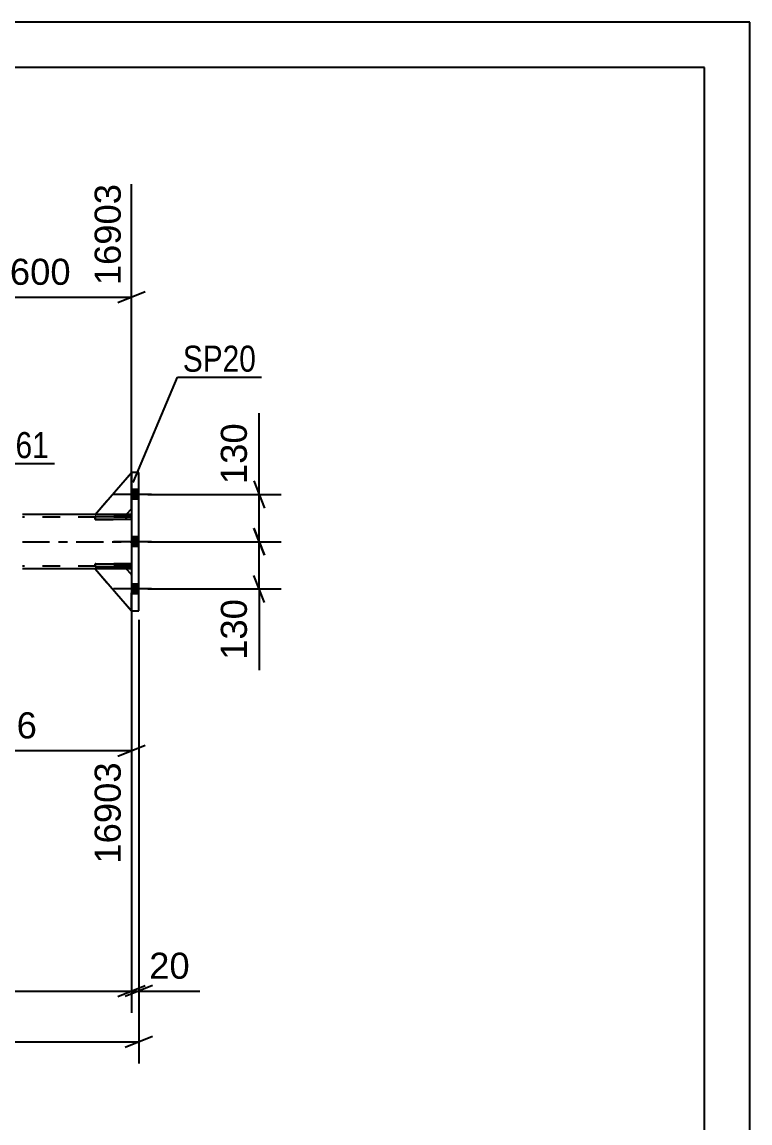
# Model space of a CAD drawing. Header units: millimetres. Extents: x -123 to 718, y -398 to 196.
# Drawn here: x 638.5 to 718.5, y 74.7 to 195.7 of the extents above; entities that cross this region are included whole.
import ezdxf

# ---------------------------------------------------------------- set-up
doc = ezdxf.new("R2010")
doc.units = ezdxf.units.MM
doc.linetypes.add('DXK_LINE_DOT2', pattern=[3.9198, 1.9599, -1.9599])
doc.linetypes.add('DXK_LINE_DOT3', pattern=[5.9187, 2.979, -0.9799, 0.9799, -0.9799])
doc.styles.add('Arial', font='ARIAL.TTF', dxfattribs={"height": 0.2})
doc.styles.add('Arial Narrow', font='ARIALN.TTF', dxfattribs={"height": 0.2})

# ---------------------------------------------------------------- blocks, each defined once
blk = doc.blocks.new('Unknown-318464438-1115')
at = {"color": 5, "linetype": 'Continuous'}
for p, q in [((718.49, 195.71), (-122.51, 195.71)), ((718.49, -398.29), (718.49, 195.71)), ((713.49, 190.71), (-117.51, 190.71)), ((713.49, -393.29), (713.49, 190.71))]:
    blk.add_line(p, q, dxfattribs=at)
blk = doc.blocks.new('Part-318464438-5778 - 5772')
at = {"color": 7, "linetype": 'DXK_LINE_DOT2'}
for p, q in [((646.53, 141.6), (650.53, 146.2)), ((650.53, 146.2), (650.53, 142.2)), ((649.93, 141.6), (646.53, 141.6)), ((650.53, 142.2), (649.93, 141.6))]:
    blk.add_line(p, q, dxfattribs=at)
blk = doc.blocks.new('Part-318464438-5775 - 5772')
at = {"color": 2, "linetype": 'Continuous'}
for p, q in [((649.93, 135.6), (646.53, 135.6)), ((646.53, 135.6), (650.53, 131)), ((650.53, 135), (649.93, 135.6))]:
    blk.add_line(p, q, dxfattribs=at)
at = {"color": 7, "linetype": 'DXK_LINE_DOT2'}
blk.add_line((650.53, 135), (650.53, 131), dxfattribs=at)
blk = doc.blocks.new('Part-318464438-5776 - 5772')
at = {"color": 7, "linetype": 'DXK_LINE_DOT2'}
for p, q in [((649.93, 135.6), (646.53, 135.6)), ((646.53, 135.6), (650.53, 131)), ((650.53, 135), (649.93, 135.6)), ((650.53, 131), (650.53, 135))]:
    blk.add_line(p, q, dxfattribs=at)
blk = doc.blocks.new('Part-318464438-5777 - 5772')
at = {"color": 2, "linetype": 'Continuous'}
for p, q in [((646.53, 141.6), (650.53, 146.2)), ((649.93, 141.6), (646.53, 141.6)), ((650.53, 142.2), (649.93, 141.6))]:
    blk.add_line(p, q, dxfattribs=at)
at = {"color": 7, "linetype": 'DXK_LINE_DOT2'}
blk.add_line((650.53, 142.2), (650.53, 146.2), dxfattribs=at)
blk = doc.blocks.new('Part-318464438-5779 - 5772')
at = {"color": 2, "linetype": 'Continuous'}
for p, q in [((646.53, 135.84), (646.53, 136.16)), ((646.53, 136.16), (650.53, 136.16)), ((650.53, 135.84), (646.53, 135.84)), ((650.53, 135.84), (650.53, 136.16))]:
    blk.add_line(p, q, dxfattribs=at)
at = {"color": 7, "linetype": 'DXK_LINE_DOT2'}
for p, q in [((649.93, 135.84), (649.93, 136.16)), ((650.53, 136.16), (650.53, 135.84))]:
    blk.add_line(p, q, dxfattribs=at)
blk = doc.blocks.new('Part-318464438-5780 - 5772')
at = {"color": 2, "linetype": 'Continuous'}
for p, q in [((646.53, 141.04), (646.53, 141.36)), ((646.53, 141.36), (650.53, 141.36)), ((650.53, 141.04), (646.53, 141.04)), ((650.53, 141.04), (650.53, 141.36))]:
    blk.add_line(p, q, dxfattribs=at)
at = {"color": 7, "linetype": 'DXK_LINE_DOT2'}
for p, q in [((649.93, 141.04), (649.93, 141.36)), ((650.53, 141.36), (650.53, 141.04))]:
    blk.add_line(p, q, dxfattribs=at)
blk = doc.blocks.new('Part-318464438-5781 - 5772')
at = {"color": 7, "linetype": 'DXK_LINE_DOT2'}
for p, q in [((650.53, 136.16), (646.53, 136.16)), ((646.53, 136.16), (646.53, 135.84)), ((646.53, 135.84), (650.53, 135.84)), ((649.93, 135.84), (649.93, 136.16)), ((650.53, 135.84), (650.53, 136.16)), ((650.53, 136.16), (650.53, 135.84))]:
    blk.add_line(p, q, dxfattribs=at)
blk = doc.blocks.new('Part-318464438-5782 - 5772')
at = {"color": 7, "linetype": 'DXK_LINE_DOT2'}
for p, q in [((650.53, 141.36), (646.53, 141.36)), ((646.53, 141.36), (646.53, 141.04)), ((646.53, 141.04), (650.53, 141.04)), ((649.93, 141.36), (649.93, 141.04)), ((650.53, 141.04), (650.53, 141.36)), ((650.53, 141.36), (650.53, 141.04))]:
    blk.add_line(p, q, dxfattribs=at)
blk = doc.blocks.new('Part-318464438-5916 - 5772')
at = {"color": 2, "linetype": 'Continuous'}
for p, q in [((646.53, 141.6), (638.53, 141.6)), ((650.53, 141.6), (649.93, 141.6)), ((646.53, 135.6), (638.53, 135.6)), ((650.53, 135.6), (649.93, 135.6))]:
    blk.add_line(p, q, dxfattribs=at)
at = {"color": 7, "linetype": 'DXK_LINE_DOT2'}
for p, q in [((649.93, 141.6), (646.53, 141.6)), ((650.53, 141.6), (650.53, 135.65)), ((650.53, 141.28), (638.53, 141.28)), ((650.53, 135.92), (638.53, 135.92)), ((649.93, 135.6), (646.53, 135.6)), ((650.53, 135.6), (650.53, 135.65))]:
    blk.add_line(p, q, dxfattribs=at)
at = {"color": 7, "linetype": 'DXK_LINE_DOT3'}
blk.add_line((638.53, 138.6), (650.53, 138.6), dxfattribs=at)
blk = doc.blocks.new('Bolt-318464438-5932 - 5772')
at = {"linetype": 'Continuous'}
for points in [[(651.33, 143.28), (651.33, 144.32), (650.53, 144.32), (650.53, 143.28)], [(651.33, 143.28), (651.33, 144.32), (650.53, 144.32), (650.53, 143.28)], [(651.33, 143.28), (651.33, 144.32), (650.53, 144.32), (650.53, 143.28)], [(651.33, 138.08), (651.33, 139.12), (650.53, 139.12), (650.53, 138.08)], [(651.33, 138.08), (651.33, 139.12), (650.53, 139.12), (650.53, 138.08)], [(651.33, 132.88), (651.33, 133.92), (650.53, 133.92), (650.53, 132.88)], [(651.33, 132.88), (651.33, 133.92), (650.53, 133.92), (650.53, 132.88)], [(651.33, 132.88), (651.33, 133.92), (650.53, 133.92), (650.53, 132.88)]]:
    blk.add_hatch(color=1, dxfattribs=at).paths.add_polyline_path(points)
at = {"color": 1, "linetype": 'Continuous'}
for p, q in [((651.33, 144.32), (650.53, 144.32)), ((651.33, 144.32), (650.53, 144.32)), ((651.33, 144.32), (650.53, 144.32)), ((652.73, 143.8), (648.53, 143.8)), ((652.73, 143.8), (648.53, 143.8)), ((652.73, 143.8), (648.53, 143.8)), ((651.33, 143.28), (650.53, 143.28)), ((651.33, 143.28), (650.53, 143.28)), ((651.33, 143.28), (650.53, 143.28)), ((652.73, 138.6), (648.53, 138.6)), ((652.73, 138.6), (648.53, 138.6)), ((651.33, 139.12), (650.53, 139.12)), ((651.33, 139.12), (650.53, 139.12)), ((651.33, 138.08), (650.53, 138.08)), ((651.33, 138.08), (650.53, 138.08)), ((652.73, 133.4), (648.53, 133.4)), ((652.73, 133.4), (648.53, 133.4)), ((652.73, 133.4), (648.53, 133.4)), ((651.33, 133.92), (650.53, 133.92)), ((651.33, 133.92), (650.53, 133.92)), ((651.33, 133.92), (650.53, 133.92)), ((651.33, 132.88), (650.53, 132.88)), ((651.33, 132.88), (650.53, 132.88)), ((651.33, 132.88), (650.53, 132.88))]:
    blk.add_line(p, q, dxfattribs=at)
blk = doc.blocks.new('Part-318464438-6110 - 5772')
at = {"color": 2, "linetype": 'Continuous'}
for p, q in [((651.33, 146.2), (650.53, 146.2)), ((650.53, 146.2), (650.53, 131)), ((651.33, 131), (651.33, 146.2)), ((650.53, 131), (651.33, 131))]:
    blk.add_line(p, q, dxfattribs=at)
blk = doc.blocks.new('StraightDimension-318464438-7422 - 5772')
at = {"color": 7, "linetype": 'Continuous'}
for p, q in [((650.53, 135.64), (650.53, 103.21)), ((623.01, 130.38), (623.01, 90.61)), ((624.51, 116.23), (621.51, 115.03)), ((649.03, 115.03), (652.03, 116.23)), ((623.01, 115.63), (650.53, 115.63))]:
    blk.add_line(p, q, dxfattribs=at)
at = {"color": 0}
blk.add_wipeout([(640.71, 116.38), (640.71, 120.58), (632.84, 120.58), (632.84, 116.38)], dxfattribs=at)
at = {"color": 3, "style": 'Arial'}
blk.add_text('786', height=2.865, dxfattribs=at).set_placement((633.44, 116.98))
at = {"color": 0, "linetype": 'Continuous'}
blk.add_wipeout([(649.93, 114.93), (645.73, 114.93), (645.73, 102.61), (649.93, 102.61)], dxfattribs=at)
at = {"color": 3, "linetype": 'Continuous', "style": 'Arial'}
blk.add_text('16903', height=2.865, rotation=90.0002, dxfattribs=at).set_placement((649.33, 103.21))
blk = doc.blocks.new('StraightDimension-318464438-7108 - 5772')
at = {"color": 7, "linetype": 'Continuous'}
for p, q in [((650.53, 130), (650.53, 86.81)), ((649.03, 88.61), (652.03, 89.81)), ((-21.68, 89.21), (650.53, 89.21))]:
    blk.add_line(p, q, dxfattribs=at)
blk = doc.blocks.new('StraightDimension-318464438-7147 - 5772')
at = {"color": 7, "linetype": 'Continuous'}
for p, q in [((651.33, 130), (651.33, 81.24)), ((-22.48, 83.64), (651.33, 83.64)), ((649.83, 83.04), (652.83, 84.24))]:
    blk.add_line(p, q, dxfattribs=at)
blk = doc.blocks.new('StraightDimension-318464438-7075 - 5772')
at = {"color": 7, "linetype": 'Continuous'}
for p, q in [((663.95, 140.1), (665.15, 137.1)), ((652.33, 138.6), (666.95, 138.6)), ((664.55, 133.4), (664.55, 138.6)), ((665.15, 131.9), (663.95, 134.9)), ((652.33, 133.4), (666.95, 133.4)), ((664.55, 133.4), (664.55, 124.48)), ((664.55, 133.4), (664.55, 124.48))]:
    blk.add_line(p, q, dxfattribs=at)
at = {"color": 0}
blk.add_wipeout([(663.8, 132.88), (659.6, 132.88), (659.6, 125.01), (663.8, 125.01)], dxfattribs=at)
at = {"color": 3, "style": 'Arial'}
blk.add_text('130', height=2.865, rotation=90.0002, dxfattribs=at).set_placement((663.2, 125.61))
blk = doc.blocks.new('StraightDimension-318464438-6844 - 5772')
at = {"color": 7, "linetype": 'Continuous'}
for p, q in [((630.43, 142.6), (630.43, 182.39)), ((650.53, 142.6), (650.53, 177.89)), ((631.93, 166.08), (628.93, 164.88)), ((649.03, 164.88), (652.03, 166.08)), ((630.43, 165.48), (650.53, 165.48))]:
    blk.add_line(p, q, dxfattribs=at)
at = {"color": 0}
blk.add_wipeout([(644.42, 166.23), (644.42, 170.43), (636.55, 170.43), (636.55, 166.23)], dxfattribs=at)
at = {"color": 3, "style": 'Arial'}
blk.add_text('600', height=2.865, dxfattribs=at).set_placement((637.15, 166.83))
at = {"color": 0, "linetype": 'Continuous'}
blk.add_wipeout([(649.93, 178.49), (645.73, 178.49), (645.73, 166.18), (649.93, 166.18)], dxfattribs=at)
at = {"color": 3, "linetype": 'Continuous', "style": 'Arial'}
blk.add_text('16903', height=2.865, rotation=90.0002, dxfattribs=at).set_placement((649.33, 166.78))
blk = doc.blocks.new('StraightDimension-318464438-7083 - 5772')
at = {"color": 7, "linetype": 'Continuous'}
for p, q in [((664.55, 143.8), (664.55, 152.72)), ((664.55, 143.8), (664.55, 152.72)), ((663.95, 145.3), (665.15, 142.3)), ((652.33, 143.8), (666.95, 143.8)), ((664.55, 138.6), (664.55, 143.8)), ((665.15, 137.1), (663.95, 140.1)), ((652.33, 138.6), (666.95, 138.6))]:
    blk.add_line(p, q, dxfattribs=at)
at = {"color": 0}
blk.add_wipeout([(663.8, 152.2), (659.6, 152.2), (659.6, 144.33), (663.8, 144.33)], dxfattribs=at)
at = {"color": 3, "style": 'Arial'}
blk.add_text('130', height=2.865, rotation=90.0002, dxfattribs=at).set_placement((663.2, 144.93))
blk = doc.blocks.new('StraightDimension-318464438-7130 - 5772')
at = {"color": 7, "linetype": 'Continuous'}
for p, q in [((650.53, 130), (650.53, 86.81)), ((651.33, 130), (651.33, 86.81)), ((649.03, 88.61), (652.03, 89.81)), ((652.83, 89.81), (649.83, 88.61)), ((650.53, 89.21), (651.33, 89.21)), ((651.33, 89.21), (658.03, 89.21)), ((651.33, 89.21), (658.03, 89.21))]:
    blk.add_line(p, q, dxfattribs=at)
at = {"color": 0}
blk.add_wipeout([(657.51, 89.96), (657.51, 94.16), (651.86, 94.16), (651.86, 89.96)], dxfattribs=at)
at = {"color": 3, "style": 'Arial'}
blk.add_text('20', height=2.865, dxfattribs=at).set_placement((652.46, 90.56))
blk = doc.blocks.new('Mark-318464438-5986 - 5772')
at = {"color": 0}
blk.add_wipeout([(641.45, 147.78), (641.45, 150.78), (631.94, 150.78), (631.94, 147.78)], dxfattribs=at)
blk.add_wipeout([(641.45, 147.78), (641.45, 150.78), (631.94, 150.78), (631.94, 147.78)], dxfattribs=at)
at = {"color": 30, "linetype": 'Continuous'}
for p, q in [((629.24, 142.97), (631.34, 147.18)), ((631.34, 147.18), (642.05, 147.18))]:
    blk.add_line(p, q, dxfattribs=at)
at = {"color": 3, "style": 'Arial Narrow'}
blk.add_text('PL761', height=2.863, dxfattribs=at).set_placement((631.94, 147.78))
blk = doc.blocks.new('Mark-318464438-6106 - 5772')
at = {"color": 0}
blk.add_wipeout([(664.2, 157.28), (664.2, 160.28), (656.16, 160.28), (656.16, 157.28)], dxfattribs=at)
blk.add_wipeout([(664.2, 157.28), (664.2, 160.28), (656.16, 160.28), (656.16, 157.28)], dxfattribs=at)
at = {"color": 30, "linetype": 'Continuous'}
for p, q in [((650.71, 145.12), (655.56, 156.68)), ((655.56, 156.68), (664.8, 156.68))]:
    blk.add_line(p, q, dxfattribs=at)
at = {"color": 3, "style": 'Arial Narrow'}
blk.add_text('SP20', height=2.863, dxfattribs=at).set_placement((656.16, 157.28))

msp = doc.modelspace()

# ---------------------------------------------------------------- block references
for name in ['Unknown-318464438-1115', 'Part-318464438-5778 - 5772', 'Part-318464438-5777 - 5772', 'Part-318464438-6110 - 5772', 'Bolt-318464438-5932 - 5772', 'Part-318464438-5916 - 5772', 'Part-318464438-5780 - 5772', 'Part-318464438-5782 - 5772', 'Part-318464438-5779 - 5772', 'Part-318464438-5781 - 5772', 'Part-318464438-5775 - 5772', 'Part-318464438-5776 - 5772']:
    msp.add_blockref(name, (0, 0))

# ---------------------------------------------------------------- next in the draw order: block references
for name in ['StraightDimension-318464438-6844 - 5772', 'StraightDimension-318464438-7422 - 5772']:
    msp.add_blockref(name, (0, 0))

# ---------------------------------------------------------------- next in the draw order: block references
for name in ['Mark-318464438-5986 - 5772', 'StraightDimension-318464438-7108 - 5772']:
    msp.add_blockref(name, (0, 0))

# ---------------------------------------------------------------- next in the draw order: block references
msp.add_blockref('StraightDimension-318464438-7147 - 5772', (0, 0))

# ---------------------------------------------------------------- next in the draw order: block references
msp.add_blockref('StraightDimension-318464438-7075 - 5772', (0, 0))

# ---------------------------------------------------------------- next in the draw order: block references
for name in ['StraightDimension-318464438-7083 - 5772', 'StraightDimension-318464438-7130 - 5772']:
    msp.add_blockref(name, (0, 0))

# ---------------------------------------------------------------- next in the draw order: block references
msp.add_blockref('Mark-318464438-6106 - 5772', (0, 0))

doc.saveas('drawing.dxf')
